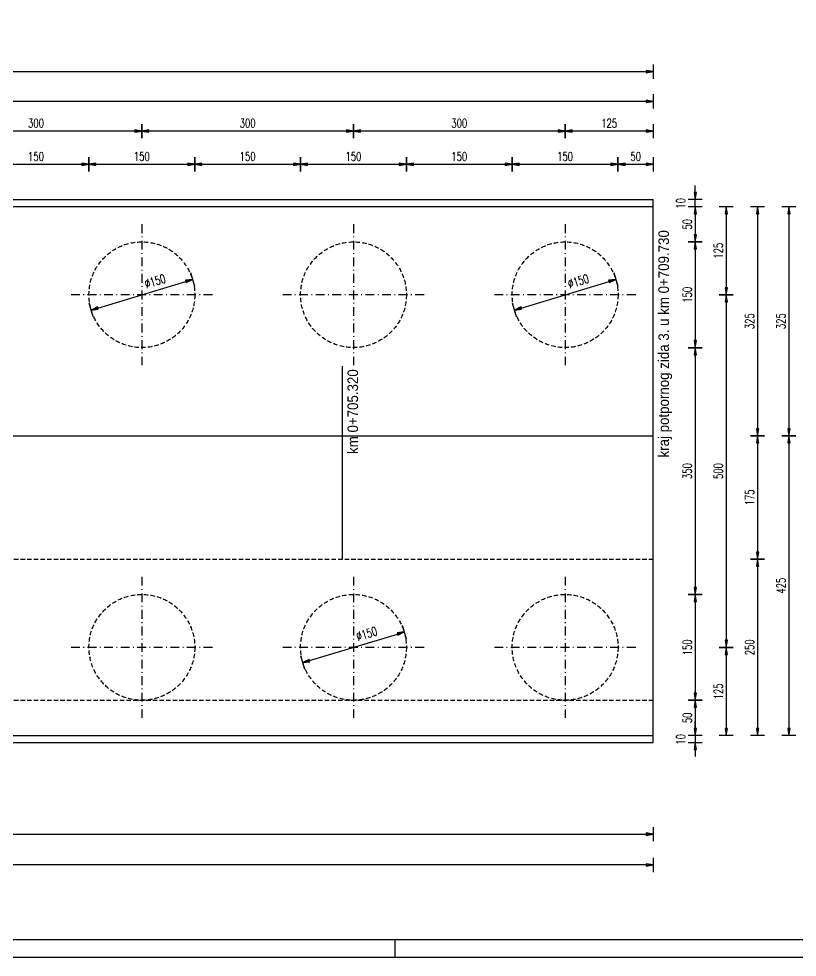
# Model space of a CAD drawing. Extents: x 5880 to 13065, y 60271 to 65757.
# Drawn here: x 10682 to 11785, y 60271 to 61602 of the extents above; entities that cross this region are included whole.
import ezdxf

# ---------------------------------------------------------------- set-up
doc = ezdxf.new("R2010")
doc.units = 0
doc.header["$LTSCALE"] = 50
doc.header["$PDMODE"] = 34
doc.header["$PDSIZE"] = 5
doc.linetypes.add('CENTER', pattern=[0.47, 0.25, -0.1, 0.02, -0.1])
doc.linetypes.add('HIDDEN2', pattern=[0.1875, 0.125, -0.0625])
doc.layers.get('DEFPOINTS').update_dxf_attribs({"linetype": 'CONTINUOUS'})
for name, color, linetype in [('BETON', 7, 'CONTINUOUS'), ('BETON TANKO', 40, 'CONTINUOUS'), ('FILE', 8, 'CONTINUOUS'), ('KOTE', 4, 'CONTINUOUS'), ('NEVIDLJIVO', 9, 'HIDDEN2'), ('OSI', 2, 'CENTER'), ('TANKO', 8, 'CONTINUOUS'), ('TEKST', 7, 'CONTINUOUS')]:
    doc.layers.add(name, color=color, linetype=linetype)
doc.styles.add('KOTE', font='romans.shx', dxfattribs={"width": 0.7})
doc.styles.get("Standard").update_dxf_attribs({"font": 'romans.shx', "width": 0.9})
doc.dimstyles.new('M50', dxfattribs={"dimscale": 100, "dimtxt": 0.125, "dimasz": 0.1, "dimexe": 0.4, "dimexo": 2, "dimgap": 0.05, "dimtad": 1, "dimdec": 1, "dimrnd": 0.01, "dimdsep": 46, "dimtxsty": 'KOTE', "dimblk1": 'S', "dimblk2": 'S', "dimsah": 1, "dimcen": 0.4, "dimdle": 0.4, "dimse1": 1, "dimse2": 1, "dimclrd": 8, "dimclre": 251, "dimclrt": 4, "dimadec": 0, "dimazin": 0, "dimtfac": 1, "dimtdec": 1, "dimtmove": 2, "dimatfit": 3, "dimldrblk": 'S', "dimfxl": 0, "dimtvp": 1, "dimtolj": 1, "dimtzin": 4, "dimarcsym": 0})

# ---------------------------------------------------------------- blocks, each defined once
blk = doc.blocks.new('S')
at = {"layer": 'KOTE', "color": 9}
blk.add_line((0, 1), (0, -1), dxfattribs=at)
blk.add_lwpolyline([(-1, 0.17), (-1, -0.17), (0, 0)], close=True, dxfattribs=at)
at = {"layer": 'KOTE', "color": 9, "linetype": 'ByBlock'}
blk.add_solid([(-1, 0.17), (-1, -0.17), (0, 0)], dxfattribs=at)
blk = doc.blocks.new('*D405')
at = {"layer": 'DEFPOINTS', "color": 0}
for p in [(10781.2, 61395.7), (10631.2, 61210.7), (10781.2, 61210.7)]:
    blk.add_point(p, dxfattribs=at)
at = {"layer": 'TANKO', "color": 8, "lineweight": -2}
blk.add_line((10641.2, 61395.7), (10771.2, 61395.7), dxfattribs=at)
at = {"layer": 'TANKO', "color": 8, "lineweight": -2, "xscale": 10, "yscale": 10, "zscale": 10, "rotation": 180}
blk.add_blockref('S', (10631.2, 61395.7), dxfattribs=at)
at = {"layer": 'TANKO', "color": 8, "lineweight": -2, "xscale": 10, "yscale": 10, "zscale": 10}
blk.add_blockref('S', (10781.2, 61395.7), dxfattribs=at)
at = {"layer": 'TANKO', "color": 4, "insert": (10706.2, 61406.9), "char_height": 12.5, "attachment_point": 5, "style": 'KOTE'}
blk.add_mtext('\\A1;150', dxfattribs=at)
blk = doc.blocks.new('*D406')
at = {"layer": 'DEFPOINTS', "color": 0}
for p in [(10931.2, 61395.7), (10781.2, 61210.7), (10931.2, 61210.7)]:
    blk.add_point(p, dxfattribs=at)
at = {"layer": 'TANKO', "color": 8, "lineweight": -2}
blk.add_line((10791.2, 61395.7), (10921.2, 61395.7), dxfattribs=at)
at = {"layer": 'TANKO', "color": 8, "lineweight": -2, "xscale": 10, "yscale": 10, "zscale": 10, "rotation": 180}
blk.add_blockref('S', (10781.2, 61395.7), dxfattribs=at)
at = {"layer": 'TANKO', "color": 8, "lineweight": -2, "xscale": 10, "yscale": 10, "zscale": 10}
blk.add_blockref('S', (10931.2, 61395.7), dxfattribs=at)
at = {"layer": 'TANKO', "color": 4, "insert": (10856.2, 61406.9), "char_height": 12.5, "attachment_point": 5, "style": 'KOTE'}
blk.add_mtext('\\A1;150', dxfattribs=at)
blk = doc.blocks.new('*D407')
at = {"layer": 'DEFPOINTS', "color": 0}
for p in [(11081.2, 61395.7), (10931.2, 61210.7), (11081.2, 61210.7)]:
    blk.add_point(p, dxfattribs=at)
at = {"layer": 'TANKO', "color": 8, "lineweight": -2}
blk.add_line((10941.2, 61395.7), (11071.2, 61395.7), dxfattribs=at)
at = {"layer": 'TANKO', "color": 8, "lineweight": -2, "xscale": 10, "yscale": 10, "zscale": 10, "rotation": 180}
blk.add_blockref('S', (10931.2, 61395.7), dxfattribs=at)
at = {"layer": 'TANKO', "color": 8, "lineweight": -2, "xscale": 10, "yscale": 10, "zscale": 10}
blk.add_blockref('S', (11081.2, 61395.7), dxfattribs=at)
at = {"layer": 'TANKO', "color": 4, "insert": (11006.2, 61406.9), "char_height": 12.5, "attachment_point": 5, "style": 'KOTE'}
blk.add_mtext('\\A1;150', dxfattribs=at)
blk = doc.blocks.new('*D408')
at = {"layer": 'DEFPOINTS', "color": 0}
for p in [(11231.2, 61395.7), (11081.2, 61210.7), (11231.2, 61210.7)]:
    blk.add_point(p, dxfattribs=at)
at = {"layer": 'TANKO', "color": 8, "lineweight": -2}
blk.add_line((11091.2, 61395.7), (11221.2, 61395.7), dxfattribs=at)
at = {"layer": 'TANKO', "color": 8, "lineweight": -2, "xscale": 10, "yscale": 10, "zscale": 10, "rotation": 180}
blk.add_blockref('S', (11081.2, 61395.7), dxfattribs=at)
at = {"layer": 'TANKO', "color": 8, "lineweight": -2, "xscale": 10, "yscale": 10, "zscale": 10}
blk.add_blockref('S', (11231.2, 61395.7), dxfattribs=at)
at = {"layer": 'TANKO', "color": 4, "insert": (11156.2, 61406.9), "char_height": 12.5, "attachment_point": 5, "style": 'KOTE'}
blk.add_mtext('\\A1;150', dxfattribs=at)
blk = doc.blocks.new('*D409')
at = {"layer": 'DEFPOINTS', "color": 0}
for p in [(11381.2, 61395.7), (11231.2, 61210.7), (11381.2, 61210.7)]:
    blk.add_point(p, dxfattribs=at)
at = {"layer": 'TANKO', "color": 8, "lineweight": -2}
blk.add_line((11241.2, 61395.7), (11371.2, 61395.7), dxfattribs=at)
at = {"layer": 'TANKO', "color": 8, "lineweight": -2, "xscale": 10, "yscale": 10, "zscale": 10, "rotation": 180}
blk.add_blockref('S', (11231.2, 61395.7), dxfattribs=at)
at = {"layer": 'TANKO', "color": 8, "lineweight": -2, "xscale": 10, "yscale": 10, "zscale": 10}
blk.add_blockref('S', (11381.2, 61395.7), dxfattribs=at)
at = {"layer": 'TANKO', "color": 4, "insert": (11306.2, 61406.9), "char_height": 12.5, "attachment_point": 5, "style": 'KOTE'}
blk.add_mtext('\\A1;150', dxfattribs=at)
blk = doc.blocks.new('*D410')
at = {"layer": 'DEFPOINTS', "color": 0}
for p in [(11531.2, 61395.7), (11381.2, 61210.7), (11531.2, 61210.7)]:
    blk.add_point(p, dxfattribs=at)
at = {"layer": 'TANKO', "color": 8, "lineweight": -2}
blk.add_line((11391.2, 61395.7), (11521.2, 61395.7), dxfattribs=at)
at = {"layer": 'TANKO', "color": 8, "lineweight": -2, "xscale": 10, "yscale": 10, "zscale": 10, "rotation": 180}
blk.add_blockref('S', (11381.2, 61395.7), dxfattribs=at)
at = {"layer": 'TANKO', "color": 8, "lineweight": -2, "xscale": 10, "yscale": 10, "zscale": 10}
blk.add_blockref('S', (11531.2, 61395.7), dxfattribs=at)
at = {"layer": 'TANKO', "color": 4, "insert": (11456.2, 61406.9), "char_height": 12.5, "attachment_point": 5, "style": 'KOTE'}
blk.add_mtext('\\A1;150', dxfattribs=at)
blk = doc.blocks.new('*D411')
at = {"layer": 'DEFPOINTS', "color": 0}
for p in [(11581.2, 61395.7), (11581.2, 61345.7), (11531.2, 61210.7)]:
    blk.add_point(p, dxfattribs=at)
at = {"layer": 'TANKO', "color": 8, "lineweight": -2}
blk.add_line((11541.2, 61395.7), (11571.2, 61395.7), dxfattribs=at)
at = {"layer": 'TANKO', "color": 8, "lineweight": -2, "xscale": 10, "yscale": 10, "zscale": 10, "rotation": 180}
blk.add_blockref('S', (11531.2, 61395.7), dxfattribs=at)
at = {"layer": 'TANKO', "color": 8, "lineweight": -2, "xscale": 10, "yscale": 10, "zscale": 10}
blk.add_blockref('S', (11581.2, 61395.7), dxfattribs=at)
at = {"layer": 'TANKO', "color": 4, "insert": (11556.2, 61406.9), "char_height": 12.5, "attachment_point": 5, "style": 'KOTE'}
blk.add_mtext('\\A1;50', dxfattribs=at)
blk = doc.blocks.new('*D412')
at = {"layer": 'DEFPOINTS', "color": 0}
for p in [(11456.2, 61442.8), (11581.2, 61345.7), (11456.2, 61310.7)]:
    blk.add_point(p, dxfattribs=at)
at = {"layer": 'TANKO', "color": 8, "lineweight": -2}
blk.add_line((11571.2, 61442.8), (11466.2, 61442.8), dxfattribs=at)
at = {"layer": 'TANKO', "color": 8, "lineweight": -2, "xscale": 10, "yscale": 10, "zscale": 10, "rotation": 180}
blk.add_blockref('S', (11456.2, 61442.8), dxfattribs=at)
at = {"layer": 'TANKO', "color": 8, "lineweight": -2, "xscale": 10, "yscale": 10, "zscale": 10}
blk.add_blockref('S', (11581.2, 61442.8), dxfattribs=at)
at = {"layer": 'TANKO', "color": 4, "insert": (11518.7, 61454), "char_height": 12.5, "attachment_point": 5, "style": 'KOTE'}
blk.add_mtext('\\A1;125', dxfattribs=at)
blk = doc.blocks.new('*D413')
at = {"layer": 'DEFPOINTS', "color": 0}
for p in [(11156.2, 61442.8), (11156.2, 61310.7), (11456.2, 61310.7)]:
    blk.add_point(p, dxfattribs=at)
at = {"layer": 'TANKO', "color": 8, "lineweight": -2}
blk.add_line((11446.2, 61442.8), (11166.2, 61442.8), dxfattribs=at)
at = {"layer": 'TANKO', "color": 8, "lineweight": -2, "xscale": 10, "yscale": 10, "zscale": 10, "rotation": 180}
blk.add_blockref('S', (11156.2, 61442.8), dxfattribs=at)
at = {"layer": 'TANKO', "color": 8, "lineweight": -2, "xscale": 10, "yscale": 10, "zscale": 10}
blk.add_blockref('S', (11456.2, 61442.8), dxfattribs=at)
at = {"layer": 'TANKO', "color": 4, "insert": (11306.2, 61454), "char_height": 12.5, "attachment_point": 5, "style": 'KOTE'}
blk.add_mtext('\\A1;300', dxfattribs=at)
blk = doc.blocks.new('*D414')
at = {"layer": 'DEFPOINTS', "color": 0}
for p in [(10856.2, 61442.8), (10856.2, 61310.7), (11156.2, 61310.7)]:
    blk.add_point(p, dxfattribs=at)
at = {"layer": 'TANKO', "color": 8, "lineweight": -2}
blk.add_line((11146.2, 61442.8), (10866.2, 61442.8), dxfattribs=at)
at = {"layer": 'TANKO', "color": 8, "lineweight": -2, "xscale": 10, "yscale": 10, "zscale": 10, "rotation": 180}
blk.add_blockref('S', (10856.2, 61442.8), dxfattribs=at)
at = {"layer": 'TANKO', "color": 8, "lineweight": -2, "xscale": 10, "yscale": 10, "zscale": 10}
blk.add_blockref('S', (11156.2, 61442.8), dxfattribs=at)
at = {"layer": 'TANKO', "color": 4, "insert": (11006.2, 61454), "char_height": 12.5, "attachment_point": 5, "style": 'KOTE'}
blk.add_mtext('\\A1;300', dxfattribs=at)
blk = doc.blocks.new('*D415')
at = {"layer": 'DEFPOINTS', "color": 0}
for p in [(10556.2, 61442.8), (10556.2, 61310.7), (10856.2, 61310.7)]:
    blk.add_point(p, dxfattribs=at)
at = {"layer": 'TANKO', "color": 8, "lineweight": -2}
blk.add_line((10846.2, 61442.8), (10566.2, 61442.8), dxfattribs=at)
at = {"layer": 'TANKO', "color": 8, "lineweight": -2, "xscale": 10, "yscale": 10, "zscale": 10, "rotation": 180}
blk.add_blockref('S', (10556.2, 61442.8), dxfattribs=at)
at = {"layer": 'TANKO', "color": 8, "lineweight": -2, "xscale": 10, "yscale": 10, "zscale": 10}
blk.add_blockref('S', (10856.2, 61442.8), dxfattribs=at)
at = {"layer": 'TANKO', "color": 4, "insert": (10706.2, 61454), "char_height": 12.5, "attachment_point": 5, "style": 'KOTE'}
blk.add_mtext('\\A1;300', dxfattribs=at)
blk = doc.blocks.new('*D429')
at = {"layer": 'DEFPOINTS', "color": 0}
for p in [(9231.2, 61485), (9231.2, 61485), (11581.2, 61345.7)]:
    blk.add_point(p, dxfattribs=at)
at = {"layer": 'TANKO', "color": 8, "lineweight": -2}
blk.add_line((11571.2, 61485), (9241.2, 61485), dxfattribs=at)
at = {"layer": 'TANKO', "color": 8, "lineweight": -2, "xscale": 10, "yscale": 10, "zscale": 10, "rotation": 180}
blk.add_blockref('S', (9231.2, 61485), dxfattribs=at)
at = {"layer": 'TANKO', "color": 8, "lineweight": -2, "xscale": 10, "yscale": 10, "zscale": 10}
blk.add_blockref('S', (11581.2, 61485), dxfattribs=at)
at = {"layer": 'TANKO', "color": 4, "insert": (10406.2, 61496.2), "char_height": 12.5, "attachment_point": 5, "style": 'KOTE'}
blk.add_mtext('\\A1;2350', dxfattribs=at)
blk = doc.blocks.new('*D433')
at = {"layer": 'DEFPOINTS', "color": 0}
for p in [(11581.2, 61527.1), (11581.2, 61345.7), (6325.2, 61335.7)]:
    blk.add_point(p, dxfattribs=at)
at = {"layer": 'TANKO', "color": 8, "lineweight": -2}
blk.add_line((6335.2, 61527.1), (11571.2, 61527.1), dxfattribs=at)
at = {"layer": 'TANKO', "color": 8, "lineweight": -2, "xscale": 10, "yscale": 10, "zscale": 10, "rotation": 180}
blk.add_blockref('S', (6325.2, 61527.1), dxfattribs=at)
at = {"layer": 'TANKO', "color": 8, "lineweight": -2, "xscale": 10, "yscale": 10, "zscale": 10}
blk.add_blockref('S', (11581.2, 61527.1), dxfattribs=at)
at = {"layer": 'TANKO', "color": 4, "insert": (8953.2, 61538.4), "char_height": 12.5, "attachment_point": 5, "style": 'KOTE'}
blk.add_mtext('\\A1;{\\fRomanS|b0|i0|c238|p2;Luk=}5256', dxfattribs=at)
blk = doc.blocks.new('*D444')
at = {"layer": 'DEFPOINTS', "color": 0}
for p in [(11581.2, 61335.7), (11456.2, 61285.7), (11640.7, 61285.7)]:
    blk.add_point(p, dxfattribs=at)
at = {"layer": 'TANKO', "color": 8, "lineweight": -2}
blk.add_line((11640.7, 61325.7), (11640.7, 61295.7), dxfattribs=at)
at = {"layer": 'TANKO', "color": 8, "lineweight": -2, "xscale": 10, "yscale": 10, "zscale": 10}
for p, rotation in [((11640.7, 61335.7), 90), ((11640.7, 61285.7), 270)]:
    blk.add_blockref('S', p, dxfattribs=dict(at, rotation=rotation))
at = {"layer": 'TANKO', "color": 4, "insert": (11629.4, 61310.7), "char_height": 12.5, "attachment_point": 5, "rotation": 90, "style": 'KOTE'}
blk.add_mtext('\\A1;50', dxfattribs=at)
blk = doc.blocks.new('*D445')
at = {"layer": 'DEFPOINTS', "color": 0}
for p in [(11456.2, 61285.7), (11456.2, 61135.7), (11640.7, 61135.7)]:
    blk.add_point(p, dxfattribs=at)
at = {"layer": 'TANKO', "color": 8, "lineweight": -2}
blk.add_line((11640.7, 61275.7), (11640.7, 61145.7), dxfattribs=at)
at = {"layer": 'TANKO', "color": 8, "lineweight": -2, "xscale": 10, "yscale": 10, "zscale": 10}
for p, rotation in [((11640.7, 61285.7), 90), ((11640.7, 61135.7), 270)]:
    blk.add_blockref('S', p, dxfattribs=dict(at, rotation=rotation))
at = {"layer": 'TANKO', "color": 4, "insert": (11629.4, 61210.7), "char_height": 12.5, "attachment_point": 5, "rotation": 90, "style": 'KOTE'}
blk.add_mtext('\\A1;150', dxfattribs=at)
blk = doc.blocks.new('*D446')
at = {"layer": 'DEFPOINTS', "color": 0}
for p in [(11456.2, 61135.7), (11456.2, 60785.7), (11640.7, 60785.7)]:
    blk.add_point(p, dxfattribs=at)
at = {"layer": 'TANKO', "color": 8, "lineweight": -2}
blk.add_line((11640.7, 61125.7), (11640.7, 60795.7), dxfattribs=at)
at = {"layer": 'TANKO', "color": 8, "lineweight": -2, "xscale": 10, "yscale": 10, "zscale": 10}
for p, rotation in [((11640.7, 61135.7), 90), ((11640.7, 60785.7), 270)]:
    blk.add_blockref('S', p, dxfattribs=dict(at, rotation=rotation))
at = {"layer": 'TANKO', "color": 4, "insert": (11629.4, 60960.7), "char_height": 12.5, "attachment_point": 5, "rotation": 90, "style": 'KOTE'}
blk.add_mtext('\\A1;350', dxfattribs=at)
blk = doc.blocks.new('*D447')
at = {"layer": 'DEFPOINTS', "color": 0}
for p in [(11456.2, 60785.7), (11456.2, 60635.7), (11640.7, 60635.7)]:
    blk.add_point(p, dxfattribs=at)
at = {"layer": 'TANKO', "color": 8, "lineweight": -2}
blk.add_line((11640.7, 60775.7), (11640.7, 60645.7), dxfattribs=at)
at = {"layer": 'TANKO', "color": 8, "lineweight": -2, "xscale": 10, "yscale": 10, "zscale": 10}
for p, rotation in [((11640.7, 60785.7), 90), ((11640.7, 60635.7), 270)]:
    blk.add_blockref('S', p, dxfattribs=dict(at, rotation=rotation))
at = {"layer": 'TANKO', "color": 4, "insert": (11629.4, 60710.7), "char_height": 12.5, "attachment_point": 5, "rotation": 90, "style": 'KOTE'}
blk.add_mtext('\\A1;150', dxfattribs=at)
blk = doc.blocks.new('*D448')
at = {"layer": 'DEFPOINTS', "color": 0}
for p in [(11581.2, 61335.7), (11556.2, 61210.7), (11684.6, 61210.7)]:
    blk.add_point(p, dxfattribs=at)
at = {"layer": 'TANKO', "color": 8, "lineweight": -2}
blk.add_line((11684.6, 61325.7), (11684.6, 61220.7), dxfattribs=at)
at = {"layer": 'TANKO', "color": 8, "lineweight": -2, "xscale": 10, "yscale": 10, "zscale": 10}
for p, rotation in [((11684.6, 61335.7), 90), ((11684.6, 61210.7), 270)]:
    blk.add_blockref('S', p, dxfattribs=dict(at, rotation=rotation))
at = {"layer": 'TANKO', "color": 4, "insert": (11673.4, 61273.2), "char_height": 12.5, "attachment_point": 5, "rotation": 90, "style": 'KOTE'}
blk.add_mtext('\\A1;125', dxfattribs=at)
blk = doc.blocks.new('*D449')
at = {"layer": 'DEFPOINTS', "color": 0}
for p in [(11556.2, 61210.7), (11556.2, 60710.7), (11684.6, 60710.7)]:
    blk.add_point(p, dxfattribs=at)
at = {"layer": 'TANKO', "color": 8, "lineweight": -2}
blk.add_line((11684.6, 61200.7), (11684.6, 60720.7), dxfattribs=at)
at = {"layer": 'TANKO', "color": 8, "lineweight": -2, "xscale": 10, "yscale": 10, "zscale": 10}
for p, rotation in [((11684.6, 61210.7), 90), ((11684.6, 60710.7), 270)]:
    blk.add_blockref('S', p, dxfattribs=dict(at, rotation=rotation))
at = {"layer": 'TANKO', "color": 4, "insert": (11673.4, 60960.7), "char_height": 12.5, "attachment_point": 5, "rotation": 90, "style": 'KOTE'}
blk.add_mtext('\\A1;500', dxfattribs=at)
blk = doc.blocks.new('*D450')
at = {"layer": 'DEFPOINTS', "color": 0}
for p in [(11556.2, 60710.7), (11581.2, 60585.7), (11684.6, 60585.7)]:
    blk.add_point(p, dxfattribs=at)
at = {"layer": 'TANKO', "color": 8, "lineweight": -2}
blk.add_line((11684.6, 60700.7), (11684.6, 60595.7), dxfattribs=at)
at = {"layer": 'TANKO', "color": 8, "lineweight": -2, "xscale": 10, "yscale": 10, "zscale": 10}
for p, rotation in [((11684.6, 60710.7), 90), ((11684.6, 60585.7), 270)]:
    blk.add_blockref('S', p, dxfattribs=dict(at, rotation=rotation))
at = {"layer": 'TANKO', "color": 4, "insert": (11673.4, 60648.2), "char_height": 12.5, "attachment_point": 5, "rotation": 90, "style": 'KOTE'}
blk.add_mtext('\\A1;125', dxfattribs=at)
blk = doc.blocks.new('*D451')
at = {"layer": 'DEFPOINTS', "color": 0}
for p in [(11456.2, 60635.7), (11581.2, 60585.7), (11640.7, 60585.7)]:
    blk.add_point(p, dxfattribs=at)
at = {"layer": 'TANKO', "color": 8, "lineweight": -2}
blk.add_line((11640.7, 60625.7), (11640.7, 60595.7), dxfattribs=at)
at = {"layer": 'TANKO', "color": 8, "lineweight": -2, "xscale": 10, "yscale": 10, "zscale": 10}
for p, rotation in [((11640.7, 60635.7), 90), ((11640.7, 60585.7), 270)]:
    blk.add_blockref('S', p, dxfattribs=dict(at, rotation=rotation))
at = {"layer": 'TANKO', "color": 4, "insert": (11629.4, 60610.7), "char_height": 12.5, "attachment_point": 5, "rotation": 90, "style": 'KOTE'}
blk.add_mtext('\\A1;50', dxfattribs=at)
blk = doc.blocks.new('*D452')
at = {"layer": 'DEFPOINTS', "color": 0}
for p in [(11581.2, 61335.7), (11581.2, 61010.7), (11729, 61010.7)]:
    blk.add_point(p, dxfattribs=at)
at = {"layer": 'TANKO', "color": 8, "lineweight": -2}
blk.add_line((11729, 61325.7), (11729, 61020.7), dxfattribs=at)
at = {"layer": 'TANKO', "color": 8, "lineweight": -2, "xscale": 10, "yscale": 10, "zscale": 10}
for p, rotation in [((11729, 61335.7), 90), ((11729, 61010.7), 270)]:
    blk.add_blockref('S', p, dxfattribs=dict(at, rotation=rotation))
at = {"layer": 'TANKO', "color": 4, "insert": (11717.8, 61173.2), "char_height": 12.5, "attachment_point": 5, "rotation": 90, "style": 'KOTE'}
blk.add_mtext('\\A1;325', dxfattribs=at)
blk = doc.blocks.new('*D453')
at = {"layer": 'DEFPOINTS', "color": 0}
for p in [(11581.2, 61010.7), (11581.2, 60835.7), (11729, 60835.7)]:
    blk.add_point(p, dxfattribs=at)
at = {"layer": 'TANKO', "color": 8, "lineweight": -2}
blk.add_line((11729, 61000.7), (11729, 60845.7), dxfattribs=at)
at = {"layer": 'TANKO', "color": 8, "lineweight": -2, "xscale": 10, "yscale": 10, "zscale": 10}
for p, rotation in [((11729, 61010.7), 90), ((11729, 60835.7), 270)]:
    blk.add_blockref('S', p, dxfattribs=dict(at, rotation=rotation))
at = {"layer": 'TANKO', "color": 4, "insert": (11717.8, 60923.2), "char_height": 12.5, "attachment_point": 5, "rotation": 90, "style": 'KOTE'}
blk.add_mtext('\\A1;175', dxfattribs=at)
blk = doc.blocks.new('*D454')
at = {"layer": 'DEFPOINTS', "color": 0}
for p in [(11581.2, 61335.7), (11581.2, 61010.7), (11773.5, 61010.7)]:
    blk.add_point(p, dxfattribs=at)
at = {"layer": 'TANKO', "color": 8, "lineweight": -2}
blk.add_line((11773.5, 61325.7), (11773.5, 61020.7), dxfattribs=at)
at = {"layer": 'TANKO', "color": 8, "lineweight": -2, "xscale": 10, "yscale": 10, "zscale": 10}
for p, rotation in [((11773.5, 61335.7), 90), ((11773.5, 61010.7), 270)]:
    blk.add_blockref('S', p, dxfattribs=dict(at, rotation=rotation))
at = {"layer": 'TANKO', "color": 4, "insert": (11762.2, 61173.2), "char_height": 12.5, "attachment_point": 5, "rotation": 90, "style": 'KOTE'}
blk.add_mtext('\\A1;325', dxfattribs=at)
blk = doc.blocks.new('*D455')
at = {"layer": 'BETON TANKO', "color": 8, "lineweight": -2}
blk.add_line((11571.2, 60402.1), (6335.2, 60402.1), dxfattribs=at)
at = {"layer": 'DEFPOINTS', "color": 0}
for p in [(6325.2, 60585.7), (11581.2, 60575.7), (6325.2, 60402.1)]:
    blk.add_point(p, dxfattribs=at)
at = {"layer": 'BETON TANKO', "color": 8, "lineweight": -2, "xscale": 10, "yscale": 10, "zscale": 10, "rotation": 180}
blk.add_blockref('S', (6325.2, 60402.1), dxfattribs=at)
at = {"layer": 'BETON TANKO', "color": 8, "lineweight": -2, "xscale": 10, "yscale": 10, "zscale": 10}
blk.add_blockref('S', (11581.2, 60402.1), dxfattribs=at)
at = {"layer": 'BETON TANKO', "color": 4, "insert": (8953.2, 60413.4), "char_height": 12.5, "attachment_point": 5, "style": 'KOTE'}
blk.add_mtext('\\A1;L{\\fRomanS|b0|i0|c238|p2;uk=}5256', dxfattribs=at)
blk = doc.blocks.new('*D466')
at = {"layer": 'DEFPOINTS', "color": 0}
for p in [(11581.2, 60585.7), (11581.2, 60575.7), (11640.7, 60575.7)]:
    blk.add_point(p, dxfattribs=at)
at = {"layer": 'TANKO', "color": 8, "lineweight": -2}
for p, q in [((11640.7, 60595.7), (11640.7, 60605.7)), ((11640.7, 60585.7), (11640.7, 60575.7)), ((11640.7, 60565.7), (11640.7, 60555.7))]:
    blk.add_line(p, q, dxfattribs=at)
at = {"layer": 'TANKO', "color": 8, "lineweight": -2, "xscale": 10, "yscale": 10, "zscale": 10}
for p, rotation in [((11640.7, 60585.7), 270), ((11640.7, 60575.7), 90)]:
    blk.add_blockref('S', p, dxfattribs=dict(at, rotation=rotation))
at = {"layer": 'TANKO', "color": 4, "insert": (11620.1, 60580.2), "char_height": 12.5, "attachment_point": 5, "rotation": 90, "style": 'KOTE'}
blk.add_mtext('\\A1;10', dxfattribs=at)
blk = doc.blocks.new('*D467')
at = {"layer": 'DEFPOINTS', "color": 0}
for p in [(11581.2, 61345.7), (11640.7, 61345.7), (11581.2, 61335.7)]:
    blk.add_point(p, dxfattribs=at)
at = {"layer": 'TANKO', "color": 8, "lineweight": -2}
for p, q in [((11640.7, 61355.7), (11640.7, 61365.7)), ((11640.7, 61335.7), (11640.7, 61345.7)), ((11640.7, 61325.7), (11640.7, 61315.7))]:
    blk.add_line(p, q, dxfattribs=at)
at = {"layer": 'TANKO', "color": 8, "lineweight": -2, "xscale": 10, "yscale": 10, "zscale": 10}
for p, rotation in [((11640.7, 61345.7), 270), ((11640.7, 61335.7), 90)]:
    blk.add_blockref('S', p, dxfattribs=dict(at, rotation=rotation))
at = {"layer": 'TANKO', "color": 4, "insert": (11620.1, 61340.3), "char_height": 12.5, "attachment_point": 5, "rotation": 90, "style": 'KOTE'}
blk.add_mtext('\\A1;10', dxfattribs=at)
blk = doc.blocks.new('*D475')
at = {"layer": 'DEFPOINTS', "color": 0}
for p in [(11528, 61232.5), (11384.5, 61189)]:
    blk.add_point(p, dxfattribs=at)
at = {"layer": 'TANKO', "color": 8, "lineweight": -2}
blk.add_line((11394, 61191.9), (11518.5, 61229.6), dxfattribs=at)
at = {"layer": 'TANKO', "color": 8, "lineweight": -2, "xscale": 10, "yscale": 10, "zscale": 10}
for p, rotation in [((11528, 61232.5), 16.85239667455334), ((11384.5, 61189), 196.8523966745533)]:
    blk.add_blockref('S', p, dxfattribs=dict(at, rotation=rotation))
at = {"layer": 'TANKO', "color": 4, "insert": (11475, 61230), "char_height": 12.5, "attachment_point": 5, "rotation": 16.8524, "style": 'KOTE'}
blk.add_mtext('\\A1;∅150', dxfattribs=at)
blk = doc.blocks.new('*D501')
at = {"layer": 'DEFPOINTS', "color": 0}
for p in [(11581.2, 60835.7), (11581.2, 60585.7), (11729, 60585.7)]:
    blk.add_point(p, dxfattribs=at)
at = {"layer": 'TANKO', "color": 8, "lineweight": -2}
blk.add_line((11729, 60825.7), (11729, 60595.7), dxfattribs=at)
at = {"layer": 'TANKO', "color": 8, "lineweight": -2, "xscale": 10, "yscale": 10, "zscale": 10}
for p, rotation in [((11729, 60835.7), 90), ((11729, 60585.7), 270)]:
    blk.add_blockref('S', p, dxfattribs=dict(at, rotation=rotation))
at = {"layer": 'TANKO', "color": 4, "insert": (11717.8, 60710.7), "char_height": 12.5, "attachment_point": 5, "rotation": 90, "style": 'KOTE'}
blk.add_mtext('\\A1;250', dxfattribs=at)
blk = doc.blocks.new('*D502')
at = {"layer": 'BETON TANKO', "color": 8, "lineweight": -2}
blk.add_line((9241.2, 60445.8), (11571.2, 60445.8), dxfattribs=at)
at = {"layer": 'DEFPOINTS', "color": 0}
for p in [(9231.2, 60585.7), (11581.2, 60575.7), (11581.2, 60445.8)]:
    blk.add_point(p, dxfattribs=at)
at = {"layer": 'BETON TANKO', "color": 8, "lineweight": -2, "xscale": 10, "yscale": 10, "zscale": 10, "rotation": 180}
blk.add_blockref('S', (9231.2, 60445.8), dxfattribs=at)
at = {"layer": 'BETON TANKO', "color": 8, "lineweight": -2, "xscale": 10, "yscale": 10, "zscale": 10}
blk.add_blockref('S', (11581.2, 60445.8), dxfattribs=at)
at = {"layer": 'BETON TANKO', "color": 4, "insert": (10406.2, 60457), "char_height": 12.5, "attachment_point": 5, "style": 'KOTE'}
blk.add_mtext('\\A1;2350', dxfattribs=at)
blk = doc.blocks.new('*D503')
at = {"layer": 'DEFPOINTS', "color": 0}
for p in [(11228, 60732.5), (11084.5, 60689)]:
    blk.add_point(p, dxfattribs=at)
at = {"layer": 'TANKO', "color": 8, "lineweight": -2}
blk.add_line((11094, 60691.9), (11218.5, 60729.6), dxfattribs=at)
at = {"layer": 'TANKO', "color": 8, "lineweight": -2, "xscale": 10, "yscale": 10, "zscale": 10}
for p, rotation in [((11228, 60732.5), 16.85239667455619), ((11084.5, 60689), 196.8523966745562)]:
    blk.add_blockref('S', p, dxfattribs=dict(at, rotation=rotation))
at = {"layer": 'TANKO', "color": 4, "insert": (11175, 60730), "char_height": 12.5, "attachment_point": 5, "rotation": 16.8524, "style": 'KOTE'}
blk.add_mtext('\\A1;∅150', dxfattribs=at)
blk = doc.blocks.new('*D504')
at = {"layer": 'DEFPOINTS', "color": 0}
for p in [(10928, 61232.5), (10784.5, 61189)]:
    blk.add_point(p, dxfattribs=at)
at = {"layer": 'TANKO', "color": 8, "lineweight": -2}
blk.add_line((10794, 61191.9), (10918.5, 61229.6), dxfattribs=at)
at = {"layer": 'TANKO', "color": 8, "lineweight": -2, "xscale": 10, "yscale": 10, "zscale": 10}
for p, rotation in [((10928, 61232.5), 16.85239667455578), ((10784.5, 61189), 196.8523966745558)]:
    blk.add_blockref('S', p, dxfattribs=dict(at, rotation=rotation))
at = {"layer": 'TANKO', "color": 4, "insert": (10875, 61230), "char_height": 12.5, "attachment_point": 5, "rotation": 16.8524, "style": 'KOTE'}
blk.add_mtext('\\A1;∅150', dxfattribs=at)
blk = doc.blocks.new('*D538')
at = {"layer": 'DEFPOINTS', "color": 0}
for p in [(11581.2, 61335.7), (11581.2, 60585.7), (11817.9, 60585.7)]:
    blk.add_point(p, dxfattribs=at)
at = {"layer": 'TANKO', "color": 8, "lineweight": -2}
blk.add_line((11817.9, 61325.7), (11817.9, 60595.7), dxfattribs=at)
at = {"layer": 'TANKO', "color": 8, "lineweight": -2, "xscale": 10, "yscale": 10, "zscale": 10}
for p, rotation in [((11817.9, 61335.7), 90), ((11817.9, 60585.7), 270)]:
    blk.add_blockref('S', p, dxfattribs=dict(at, rotation=rotation))
at = {"layer": 'TANKO', "color": 4, "insert": (11806.7, 60960.7), "char_height": 12.5, "attachment_point": 5, "rotation": 90, "style": 'KOTE'}
blk.add_mtext('\\A1;750', dxfattribs=at)
blk = doc.blocks.new('*D539')
at = {"layer": 'DEFPOINTS', "color": 0}
for p in [(11581.2, 61010.7), (11581.2, 60585.7), (11773.5, 60585.7)]:
    blk.add_point(p, dxfattribs=at)
at = {"layer": 'TANKO', "color": 8, "lineweight": -2}
blk.add_line((11773.5, 61000.7), (11773.5, 60595.7), dxfattribs=at)
at = {"layer": 'TANKO', "color": 8, "lineweight": -2, "xscale": 10, "yscale": 10, "zscale": 10}
for p, rotation in [((11773.5, 61010.7), 90), ((11773.5, 60585.7), 270)]:
    blk.add_blockref('S', p, dxfattribs=dict(at, rotation=rotation))
at = {"layer": 'TANKO', "color": 4, "insert": (11762.2, 60798.2), "char_height": 12.5, "attachment_point": 5, "rotation": 90, "style": 'KOTE'}
blk.add_mtext('\\A1;425', dxfattribs=at)

msp = doc.modelspace()

# ---------------------------------------------------------------- linework, layer by layer
at = {"layer": 'BETON'}
for p, q in [((9231.25, 61335.74), (11581.25, 61335.74)), ((11581.25, 60585.74), (11581.25, 61335.74)), ((9231.25, 61010.74), (11581.25, 61010.74)), ((9231.25, 60585.74), (11581.25, 60585.74))]:
    msp.add_line(p, q, dxfattribs=at)
for points in [[(5879.9, 60271.28), (13065.28, 60271.28), (13065.28, 62983.09), (5879.9, 62983.09)], [(6004.9, 60296.28), (13040.28, 60296.28), (13040.28, 62958.09), (6004.9, 62958.09)]]:
    msp.add_lwpolyline(points, close=True, dxfattribs=at)
at = {"layer": 'BETON TANKO'}
for p, q in [((6315.24, 61345.74), (11581.25, 61345.74)), ((11581.25, 61335.74), (11581.25, 61345.74)), ((11581.25, 60575.74), (11581.25, 60585.74)), ((6315.24, 60575.74), (11581.25, 60575.74))]:
    msp.add_line(p, q, dxfattribs=at)
at = {"layer": 'FILE'}
msp.add_line((11215.28, 60271.28), (11215.28, 60296.28), dxfattribs=at)
at = {"layer": 'NEVIDLJIVO'}
for p, q in [((9231.25, 60835.74), (11581.25, 60835.74)), ((9231.25, 60635.74), (11581.25, 60635.74))]:
    msp.add_line(p, q, dxfattribs=at)
for centre in [(10856.25, 61210.74), (11156.25, 61210.74), (11456.25, 61210.74), (10856.25, 60710.74), (11156.25, 60710.74), (11456.25, 60710.74)]:
    msp.add_circle(centre, 75, dxfattribs=at)
at = {"layer": 'OSI'}
for p, q in [((10856.25, 61310.74), (10856.25, 61110.74)), ((11156.25, 61310.74), (11156.25, 61110.74)), ((11456.25, 61310.74), (11456.25, 61110.74)), ((10956.25, 61210.74), (10756.25, 61210.74)), ((11256.25, 61210.74), (11056.25, 61210.74)), ((11556.25, 61210.74), (11356.25, 61210.74)), ((10856.25, 60810.74), (10856.25, 60610.74)), ((11156.25, 60810.74), (11156.25, 60610.74)), ((11456.25, 60810.74), (11456.25, 60610.74)), ((10956.25, 60710.74), (10756.25, 60710.74)), ((11256.25, 60710.74), (11056.25, 60710.74)), ((11556.25, 60710.74), (11356.25, 60710.74))]:
    msp.add_line(p, q, dxfattribs=at)
at = {"layer": 'TANKO'}
msp.add_line((11140.25, 61109.55), (11140.25, 60835.74), dxfattribs=at)

# ---------------------------------------------------------------- texts
at = {"layer": 'TEKST', "char_height": 15, "attachment_point": 5, "rotation": 90}
for s, insert in [('{\\fArial|b0|i0|c238|p34;kraj potpornog zida 3. u km 0+709.730}', (11598.18, 61141.16)), ('{\\fArial|b0|i0|c238|p34;km 0+705.320}', (11155.33, 61045.03))]:
    msp.add_mtext(s, dxfattribs=dict(at, insert=insert))

# ---------------------------------------------------------------- dimensions: what is measured, and where the dimension line sits
at = {"layer": 'BETON TANKO'}
dim = msp.add_linear_dim(base=(6325.24, 60402.09), p1=(11581.25, 60575.74), p2=(6325.24, 60585.74), text='L{\\fRomanS|b0|i0|c238|p2;uk=}<>', dimstyle='M50', dxfattribs=at)
dim.commit()
dim.dimension.update_dxf_attribs({"geometry": '*D455', "text_midpoint": (8953.25, 60413.39)})
dim = msp.add_linear_dim(base=(11581.25, 60445.78), p1=(9231.25, 60585.74), p2=(11581.25, 60575.74), dimstyle='M50', dxfattribs=at)
dim.commit()
dim.dimension.update_dxf_attribs({"geometry": '*D502', "text_midpoint": (10406.25, 60457.03)})
at = {"layer": 'TANKO'}
dim = msp.add_linear_dim(base=(11581.25, 61527.08), p1=(6325.24, 61335.74), p2=(11581.25, 61345.74), text='{\\fRomanS|b0|i0|c238|p2;Luk=}<>', dimstyle='M50', override={"dimdec": 0}, dxfattribs=at)
dim.commit()
dim.dimension.update_dxf_attribs({"geometry": '*D433', "text_midpoint": (8953.25, 61538.39)})
for base, p1, p2, picture, middle in [((9231.25, 61485), (11581.25, 61345.74), (9231.25, 61485), '*D429', (10406.25, 61496.25)), ((10556.25, 61442.78), (10856.25, 61310.74), (10556.25, 61310.74), '*D415', (10706.25, 61454.03)), ((10856.25, 61442.78), (11156.25, 61310.74), (10856.25, 61310.74), '*D414', (11006.25, 61454.03)), ((11156.25, 61442.78), (11456.25, 61310.74), (11156.25, 61310.74), '*D413', (11306.25, 61454.03)), ((11456.25, 61442.78), (11581.25, 61345.74), (11456.25, 61310.74), '*D412', (11518.75, 61454.03)), ((10781.25, 61395.69), (10631.25, 61210.74), (10781.25, 61210.74), '*D405', (10706.25, 61406.94)), ((10931.25, 61395.69), (10781.25, 61210.74), (10931.25, 61210.74), '*D406', (10856.25, 61406.94)), ((11081.25, 61395.69), (10931.25, 61210.74), (11081.25, 61210.74), '*D407', (11006.25, 61406.94)), ((11231.25, 61395.69), (11081.25, 61210.74), (11231.25, 61210.74), '*D408', (11156.25, 61406.94)), ((11381.25, 61395.69), (11231.25, 61210.74), (11381.25, 61210.74), '*D409', (11306.25, 61406.94)), ((11531.25, 61395.69), (11381.25, 61210.74), (11531.25, 61210.74), '*D410', (11456.25, 61406.94)), ((11581.25, 61395.69), (11531.25, 61210.74), (11581.25, 61345.74), '*D411', (11556.25, 61406.94))]:
    dim = msp.add_linear_dim(base=base, p1=p1, p2=p2, dimstyle='M50', dxfattribs=at)
    dim.commit()
    dim.dimension.update_dxf_attribs({"geometry": picture, "text_midpoint": middle})
for base, p1, p2, picture, middle in [((11640.69, 61345.74), (11581.25, 61335.74), (11581.25, 61345.74), '*D467', (11620.14, 61340.32)), ((11640.69, 60575.74), (11581.25, 60585.74), (11581.25, 60575.74), '*D466', (11620.13, 60580.24))]:
    dim = msp.add_linear_dim(base=base, p1=p1, p2=p2, angle=90, dimstyle='M50', dxfattribs=at)
    dim.commit()
    dim.dimension.update_dxf_attribs({"geometry": picture, "text_midpoint": middle, "dimtype": 160})
for base, p1, p2, picture, middle in [((11640.69, 61285.74), (11581.25, 61335.74), (11456.25, 61285.74), '*D444', (11629.44, 61310.74)), ((11684.61, 61210.74), (11581.25, 61335.74), (11556.25, 61210.74), '*D448', (11673.36, 61273.24)), ((11729.04, 61010.74), (11581.25, 61335.74), (11581.25, 61010.74), '*D452', (11717.79, 61173.24)), ((11773.49, 61010.74), (11581.25, 61335.74), (11581.25, 61010.74), '*D454', (11762.24, 61173.24)), ((11817.93, 60585.74), (11581.25, 61335.74), (11581.25, 60585.74), '*D538', (11806.68, 60960.74)), ((11640.69, 61135.74), (11456.25, 61285.74), (11456.25, 61135.74), '*D445', (11629.44, 61210.74)), ((11684.61, 60710.74), (11556.25, 61210.74), (11556.25, 60710.74), '*D449', (11673.36, 60960.74)), ((11640.69, 60785.74), (11456.25, 61135.74), (11456.25, 60785.74), '*D446', (11629.44, 60960.74)), ((11729.04, 60835.74), (11581.25, 61010.74), (11581.25, 60835.74), '*D453', (11717.79, 60923.24)), ((11773.49, 60585.74), (11581.25, 61010.74), (11581.25, 60585.74), '*D539', (11762.24, 60798.24)), ((11729.04, 60585.74), (11581.25, 60835.74), (11581.25, 60585.74), '*D501', (11717.79, 60710.74)), ((11640.69, 60635.74), (11456.25, 60785.74), (11456.25, 60635.74), '*D447', (11629.44, 60710.74)), ((11684.61, 60585.74), (11556.25, 60710.74), (11581.25, 60585.74), '*D450', (11673.36, 60648.24)), ((11640.69, 60585.74), (11456.25, 60635.74), (11581.25, 60585.74), '*D451', (11629.44, 60610.74))]:
    dim = msp.add_linear_dim(base=base, p1=p1, p2=p2, angle=90, dimstyle='M50', dxfattribs=at)
    dim.commit()
    dim.dimension.update_dxf_attribs({"geometry": picture, "text_midpoint": middle})
for p1, p2, picture, middle in [((10784.47, 61188.99), (10928.02, 61232.48), '*D504', (10875.03, 61230.04)), ((11384.47, 61188.99), (11528.02, 61232.48), '*D475', (11475.03, 61230.04)), ((11084.47, 60688.99), (11228.02, 60732.48), '*D503', (11175.03, 60730.04))]:
    dim = msp.add_diameter_dim_2p(p1=p1, p2=p2, dimstyle='M50', dxfattribs=at)
    dim.commit()
    dim.dimension.update_dxf_attribs({"geometry": picture, "text_midpoint": middle, "dimtype": 163})

doc.saveas('drawing.dxf')
